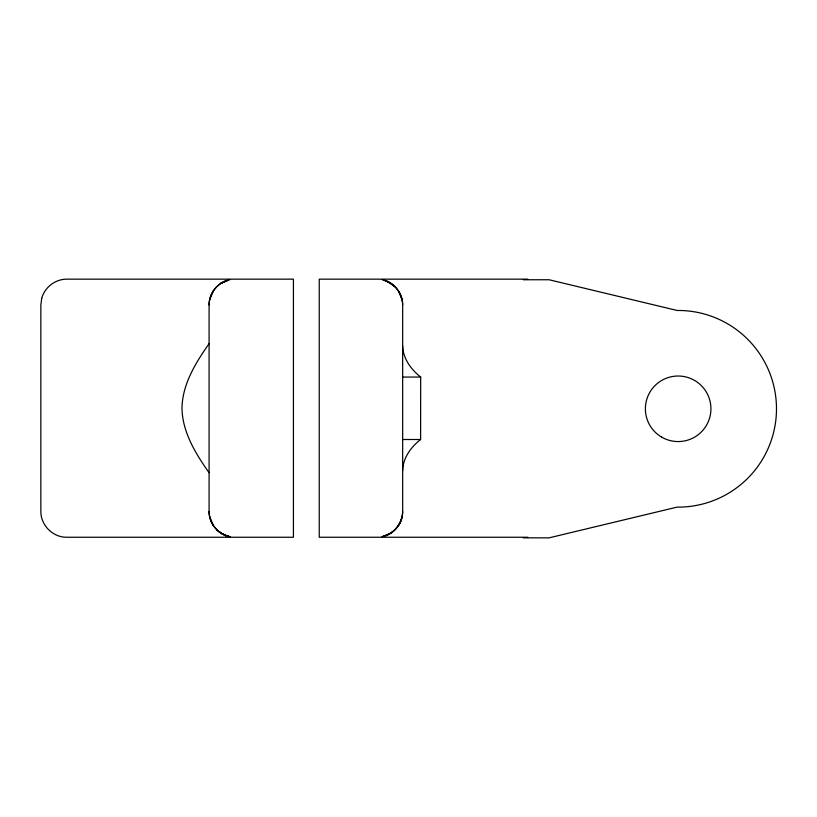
<?xml version="1.0" encoding="UTF-8"?>
<svg xmlns="http://www.w3.org/2000/svg" width="817" height="817" viewBox="0 0 817 817"><rect width="100%" height="100%" fill="white"/><g stroke="black" fill="none" stroke-linecap="round" stroke-linejoin="round"><path stroke-width="1.23" d="M402.658 470.602C402.934 457.908 410.961 447.083 420.612 439.505L420.673 377.056C410.992 369.417 402.965 358.54 402.658 345.805M209.091 511.442C209.152 523.36 218.047 534.573 229.863 536.759C218.129 534.502 208.897 523.452 209.091 511.442L209.091 304.966C208.999 294.549 215.862 284.582 225.594 280.925M383.724 536.309C394.652 533.43 402.791 522.747 402.658 511.442L402.658 304.966C402.761 294.426 395.745 284.408 385.859 280.834M209.091 304.966C209.152 293.558 217.21 283.05 228.219 280.037L220.559 283.509L229.863 279.649M402.658 511.442C402.587 522.778 394.55 533.521 383.53 536.371C392.793 533.736 400.259 525.954 402.168 516.477M209.581 299.931L213.441 290.627M398.308 525.78L400.698 521.317M209.091 343.681C195.631 362.799 182.416 384.123 181.977 408.204C182.416 432.285 195.631 453.609 209.091 472.726M391.19 532.898L381.886 536.759M527.751 279.159L319.233 279.159L319.233 537.249L527.751 537.249M523.299 279.751L549.106 279.751L677.099 310.47A98.336 98.336 0 0 1 776.487 408.796A98.336 98.336 0 0 1 677.099 507.122L549.106 537.841L523.299 537.841M402.944 377.056L420.673 377.056M402.904 439.505L420.612 439.505M381.886 279.649C393.702 281.834 402.597 293.048 402.658 304.966M398.308 290.627L402.168 299.931M213.441 525.78L209.581 516.477M41.728 298.287L40.85 304.966L40.85 511.442C40.758 525.229 52.778 537.331 66.585 537.249L293.426 537.249L293.426 279.159L66.585 279.159C55.188 279.22 44.721 287.298 41.728 298.287M230.333 536.83L225.451 535.441L230.333 536.83M386.727 281.119L383.53 280.037L389.75 282.611L395.101 286.716L386.727 281.119M228.219 536.371L220.559 532.898L221.111 533.225L216.648 529.692L221.989 533.797L228.219 536.371M661.77 437.187A32.782 32.782 0 0 0 710.933 408.796A32.782 32.782 0 0 0 661.77 380.405A32.782 32.782 0 0 0 661.77 437.187"/></g></svg>
